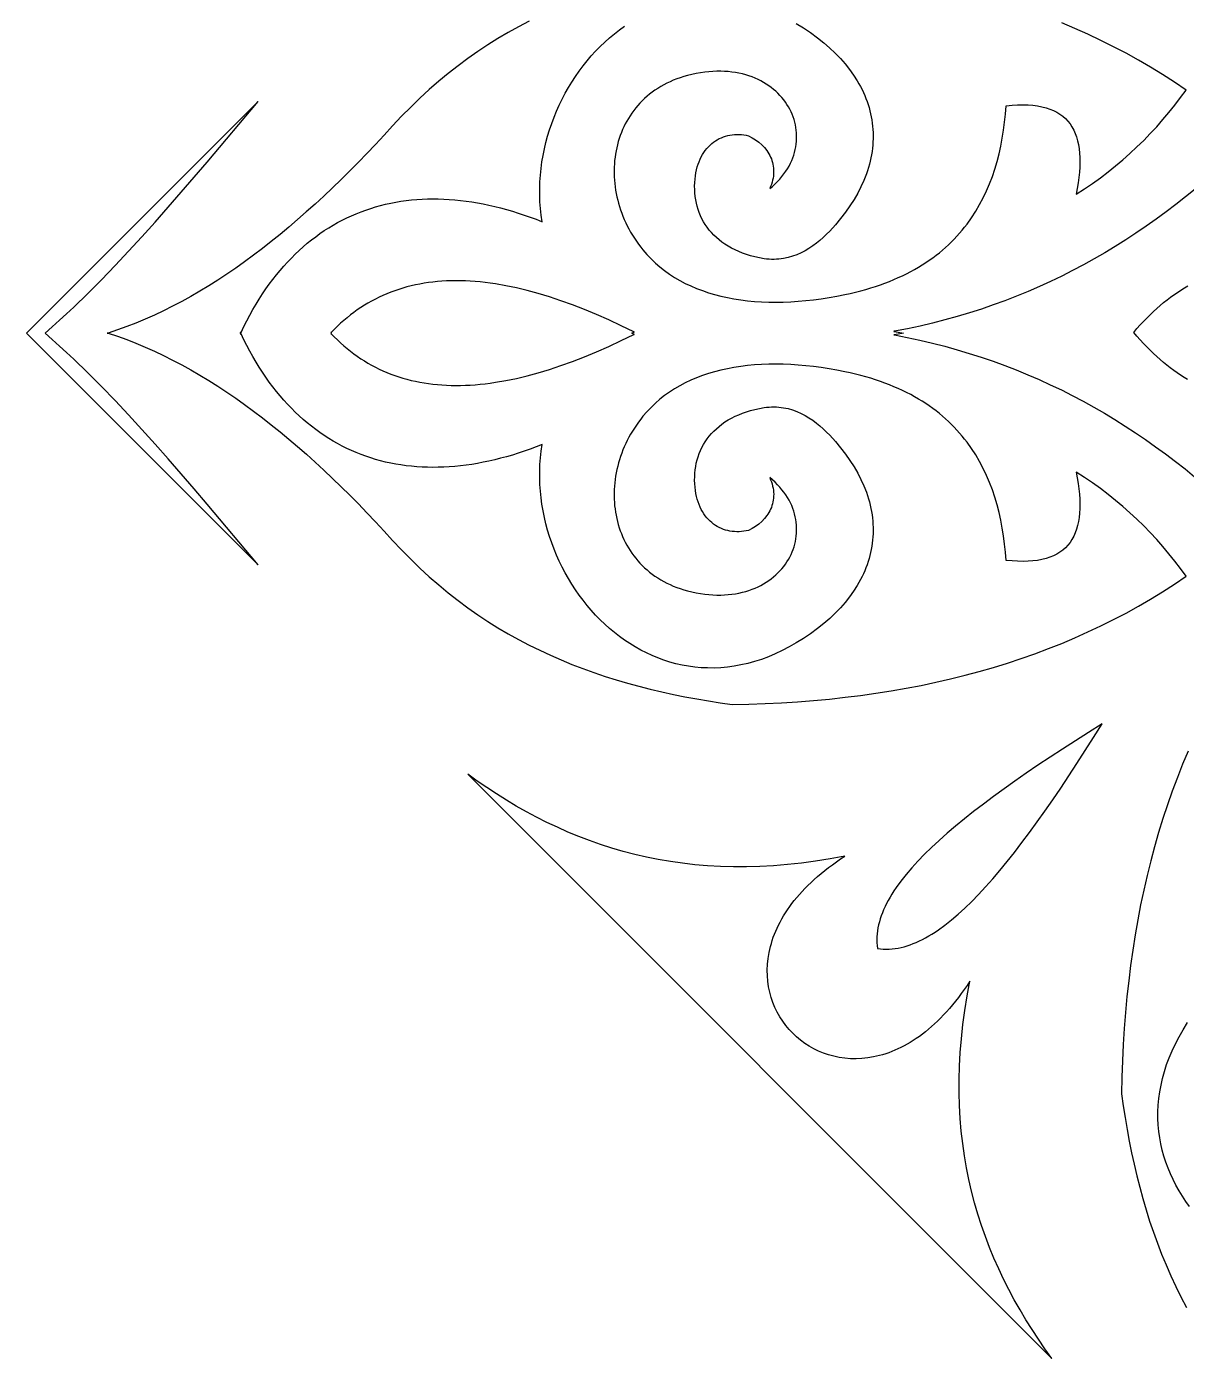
# Model space of a CAD drawing. Extents: x -375 to 375, y -1025 to 1025.
# Drawn here: x 55 to 142, y -746.9 to -647 of the extents above; entities that cross this region are included whole.
import ezdxf

# ---------------------------------------------------------------- set-up
doc = ezdxf.new("R2010")
doc.units = 0
doc.layers.add('LAYER_1', color=18, linetype='CONTINUOUS')

msp = doc.modelspace()

# ---------------------------------------------------------------- linework, layer by layer
at = {"layer": 'LAYER_1'}
for points in [[(92.697, -646.601), (91.911, -647.014), (91.133, -647.448), (90.362, -647.903), (89.6, -648.38), (88.846, -648.879), (88.101, -649.401), (87.363, -649.946), (86.635, -650.515), (85.916, -651.108), (85.206, -651.726), (84.505, -652.369), (83.813, -653.038), (83.132, -653.734), (82.46, -654.456), (81.819, -655.155), (81.177, -655.843), (80.533, -656.52), (79.888, -657.185), (79.241, -657.838), (78.593, -658.478), (77.943, -659.106), (77.292, -659.722), (76.639, -660.324), (75.984, -660.913), (75.328, -661.489), (74.67, -662.051), (74.011, -662.599), (73.349, -663.132), (72.686, -663.651), (72.021, -664.155), (71.355, -664.644), (70.686, -665.118), (70.016, -665.576), (69.343, -666.018), (68.669, -666.444), (67.993, -666.854), (67.314, -667.247), (66.634, -667.623), (65.952, -667.982), (65.268, -668.324), (64.581, -668.648), (63.893, -668.954), (63.202, -669.242), (62.51, -669.511), (61.815, -669.762), (61.117, -669.994), (61.035, -669.992), (61.055, -670.001), (61.035, -670.008), (61.117, -670.007), (61.814, -670.238), (62.509, -670.489), (63.202, -670.759), (63.893, -671.047), (64.581, -671.353), (65.267, -671.677), (65.952, -672.018), (66.634, -672.377), (67.314, -672.754), (67.992, -673.147), (68.669, -673.556), (69.343, -673.983), (70.015, -674.425), (70.686, -674.883), (71.354, -675.356), (72.021, -675.845), (72.686, -676.35), (73.349, -676.868), (74.011, -677.402), (74.67, -677.95), (75.328, -678.511), (75.985, -679.087), (76.639, -679.676), (77.292, -680.279), (77.944, -680.894), (78.593, -681.522), (79.242, -682.163), (79.888, -682.816), (80.534, -683.481), (81.177, -684.157), (81.82, -684.845), (82.461, -685.545), (83.132, -686.267), (83.814, -686.962), (84.505, -687.632), (85.206, -688.275), (85.916, -688.893), (86.636, -689.486), (87.364, -690.055), (88.101, -690.6), (88.847, -691.122), (89.601, -691.621), (90.363, -692.098), (91.133, -692.553), (91.911, -692.986), (92.697, -693.399), (93.49, -693.792), (94.29, -694.165), (95.098, -694.518), (95.912, -694.853), (96.733, -695.169), (97.561, -695.468), (98.395, -695.75), (99.235, -696.014), (100.081, -696.263), (100.932, -696.495), (101.79, -696.713), (102.652, -696.915), (103.52, -697.104), (104.393, -697.278), (105.271, -697.44), (106.153, -697.588), (107.04, -697.725), (107.93, -697.849), (109.174, -697.824), (110.406, -697.783), (111.627, -697.725), (112.838, -697.649), (114.037, -697.557), (115.225, -697.447), (116.401, -697.32), (117.566, -697.176), (118.72, -697.014), (119.863, -696.834), (120.993, -696.637), (122.113, -696.422), (123.221, -696.189), (124.317, -695.938), (125.401, -695.669), (126.474, -695.382), (127.534, -695.077), (128.583, -694.753), (129.62, -694.411), (130.645, -694.05), (131.658, -693.67), (132.659, -693.272), (133.647, -692.855), (134.624, -692.419), (135.588, -691.964), (136.539, -691.49), (137.479, -690.996), (138.406, -690.483), (139.32, -689.951), (140.222, -689.399), (141.111, -688.827), (141.987, -688.236), (141.571, -687.666), (141.143, -687.105), (140.702, -686.555), (140.247, -686.016), (139.78, -685.487), (139.3, -684.969), (138.806, -684.461), (138.299, -683.965), (137.778, -683.481), (137.243, -683.008), (136.694, -682.547), (136.131, -682.097), (135.553, -681.66), (134.961, -681.235), (134.354, -680.823), (133.732, -680.423), (133.814, -680.854), (133.883, -681.272), (133.938, -681.677), (133.979, -682.069), (134.005, -682.448), (134.016, -682.814), (134.013, -683.166), (133.994, -683.504), (133.961, -683.829), (133.911, -684.139), (133.846, -684.436), (133.765, -684.717), (133.668, -684.985), (133.555, -685.237), (133.425, -685.474), (133.279, -685.696), (133.115, -685.903), (132.934, -686.095), (132.736, -686.27), (132.52, -686.43), (132.287, -686.574), (132.035, -686.702), (131.766, -686.813), (131.478, -686.907), (131.171, -686.985), (130.845, -687.046), (130.5, -687.09), (130.136, -687.116), (129.753, -687.125), (129.35, -687.116), (128.927, -687.089), (128.484, -687.045), (128.435, -686.43), (128.371, -685.82), (128.291, -685.217), (128.195, -684.62), (128.083, -684.031), (127.952, -683.449), (127.804, -682.875), (127.637, -682.31), (127.451, -681.755), (127.244, -681.209), (127.017, -680.674), (126.769, -680.15), (126.499, -679.638), (126.206, -679.139), (125.89, -678.652), (125.551, -678.178), (125.372, -677.947), (125.187, -677.719), (124.996, -677.494), (124.798, -677.274), (124.594, -677.057), (124.384, -676.844), (124.167, -676.635), (123.943, -676.43), (123.713, -676.229), (123.475, -676.032), (123.231, -675.839), (122.98, -675.651), (122.722, -675.467), (122.457, -675.288), (122.185, -675.113), (121.905, -674.942), (121.618, -674.776), (121.324, -674.615), (121.022, -674.459), (120.712, -674.307), (120.395, -674.161), (120.07, -674.019), (119.738, -673.883), (119.397, -673.751), (119.048, -673.625), (118.692, -673.504), (118.327, -673.389), (117.954, -673.279), (117.573, -673.174), (117.183, -673.075), (116.785, -672.982), (116.379, -672.894), (115.786, -672.778), (115.197, -672.674), (114.612, -672.583), (114.032, -672.506), (113.457, -672.443), (112.887, -672.393), (112.323, -672.356), (111.766, -672.334), (111.215, -672.326), (110.671, -672.331), (110.134, -672.351), (109.605, -672.385), (109.084, -672.434), (108.572, -672.497), (108.069, -672.574), (107.575, -672.667), (107.09, -672.774), (106.616, -672.896), (106.152, -673.033), (105.699, -673.186), (105.257, -673.353), (104.826, -673.537), (104.408, -673.735), (104.001, -673.95), (103.608, -674.18), (103.228, -674.425), (102.861, -674.687), (102.508, -674.965), (102.169, -675.259), (101.845, -675.57), (101.535, -675.897), (101.242, -676.24), (101.069, -676.456), (100.904, -676.674), (100.746, -676.896), (100.595, -677.121), (100.452, -677.349), (100.315, -677.579), (100.186, -677.812), (100.063, -678.047), (99.948, -678.284), (99.84, -678.523), (99.739, -678.764), (99.646, -679.006), (99.559, -679.25), (99.48, -679.495), (99.407, -679.74), (99.342, -679.987), (99.284, -680.234), (99.233, -680.482), (99.189, -680.73), (99.153, -680.978), (99.123, -681.226), (99.101, -681.474), (99.086, -681.722), (99.077, -681.969), (99.076, -682.215), (99.082, -682.46), (99.096, -682.704), (99.116, -682.947), (99.143, -683.188), (99.178, -683.428), (99.22, -683.665), (99.268, -683.901), (99.324, -684.135), (99.387, -684.366), (99.457, -684.595), (99.535, -684.821), (99.619, -685.044), (99.71, -685.264), (99.809, -685.481), (99.915, -685.694), (100.027, -685.904), (100.147, -686.11), (100.274, -686.312), (100.408, -686.51), (100.549, -686.704), (100.697, -686.893), (100.853, -687.077), (101.015, -687.257), (101.185, -687.431), (101.361, -687.601), (101.545, -687.765), (101.736, -687.923), (101.933, -688.076), (102.138, -688.223), (102.35, -688.363), (102.569, -688.498), (102.796, -688.626), (103.029, -688.747), (103.269, -688.862), (103.517, -688.97), (103.771, -689.07), (104.033, -689.163), (104.301, -689.249), (104.577, -689.327), (104.908, -689.408), (105.235, -689.477), (105.555, -689.533), (105.871, -689.578), (106.181, -689.612), (106.485, -689.634), (106.783, -689.646), (107.075, -689.646), (107.361, -689.637), (107.642, -689.617), (107.916, -689.588), (108.183, -689.549), (108.444, -689.5), (108.699, -689.443), (108.947, -689.376), (109.188, -689.302), (109.423, -689.219), (109.65, -689.128), (109.87, -689.029), (110.083, -688.922), (110.289, -688.809), (110.488, -688.688), (110.679, -688.561), (110.862, -688.428), (111.038, -688.288), (111.205, -688.142), (111.365, -687.991), (111.517, -687.834), (111.661, -687.673), (111.796, -687.506), (111.924, -687.335), (112.042, -687.159), (112.152, -686.98), (112.254, -686.797), (112.347, -686.61), (112.43, -686.419), (112.505, -686.226), (112.571, -686.03), (112.628, -685.832), (112.675, -685.632), (112.713, -685.429), (112.741, -685.225), (112.76, -685.019), (112.769, -684.812), (112.768, -684.605), (112.758, -684.396), (112.737, -684.188), (112.706, -683.979), (112.665, -683.77), (112.614, -683.562), (112.552, -683.354), (112.479, -683.148), (112.396, -682.942), (112.302, -682.738), (112.198, -682.536), (112.082, -682.336), (111.955, -682.138), (111.817, -681.943), (111.668, -681.75), (111.507, -681.561), (111.335, -681.374), (111.151, -681.192), (110.955, -681.013), (110.748, -680.838), (110.817, -680.999), (110.877, -681.159), (110.927, -681.317), (110.968, -681.474), (111.001, -681.629), (111.024, -681.783), (111.039, -681.935), (111.046, -682.085), (111.044, -682.233), (111.034, -682.378), (111.017, -682.522), (110.992, -682.663), (110.959, -682.802), (110.919, -682.938), (110.872, -683.071), (110.817, -683.201), (110.757, -683.329), (110.689, -683.453), (110.615, -683.574), (110.535, -683.692), (110.357, -683.917), (110.157, -684.127), (109.935, -684.322), (109.694, -684.5), (109.434, -684.66), (109.158, -684.802), (108.98, -684.84), (108.802, -684.869), (108.626, -684.889), (108.45, -684.9), (108.276, -684.901), (108.103, -684.894), (107.933, -684.877), (107.765, -684.852), (107.599, -684.817), (107.436, -684.774), (107.276, -684.721), (107.12, -684.66), (106.967, -684.589), (106.818, -684.509), (106.674, -684.421), (106.534, -684.323), (106.399, -684.217), (106.269, -684.102), (106.144, -683.978), (106.025, -683.845), (105.913, -683.703), (105.806, -683.552), (105.706, -683.393), (105.613, -683.224), (105.527, -683.047), (105.448, -682.861), (105.377, -682.667), (105.314, -682.463), (105.26, -682.251), (105.213, -682.03), (105.176, -681.801), (105.148, -681.562), (105.127, -681.297), (105.117, -681.033), (105.119, -680.772), (105.133, -680.514), (105.158, -680.259), (105.195, -680.007), (105.243, -679.758), (105.304, -679.514), (105.376, -679.274), (105.46, -679.038), (105.556, -678.807), (105.663, -678.581), (105.783, -678.361), (105.914, -678.146), (106.057, -677.937), (106.212, -677.735), (106.379, -677.539), (106.558, -677.35), (106.748, -677.168), (106.951, -676.993), (107.166, -676.826), (107.393, -676.667), (107.631, -676.517), (107.882, -676.375), (108.145, -676.242), (108.42, -676.118), (108.707, -676.004), (109.006, -675.899), (109.318, -675.805), (109.641, -675.721), (109.977, -675.647), (110.325, -675.585), (110.516, -675.56), (110.705, -675.543), (110.891, -675.534), (111.075, -675.532), (111.257, -675.537), (111.436, -675.55), (111.788, -675.596), (112.13, -675.667), (112.462, -675.762), (112.785, -675.88), (113.098, -676.018), (113.401, -676.175), (113.695, -676.349), (113.978, -676.539), (114.252, -676.743), (114.516, -676.958), (114.77, -677.185), (115.014, -677.419), (115.248, -677.661), (115.673, -678.127), (116.069, -678.597), (116.434, -679.069), (116.769, -679.544), (117.075, -680.021), (117.351, -680.5), (117.597, -680.98), (117.814, -681.461), (118.001, -681.942), (118.084, -682.183), (118.159, -682.424), (118.227, -682.664), (118.287, -682.905), (118.341, -683.145), (118.386, -683.385), (118.425, -683.624), (118.456, -683.863), (118.48, -684.102), (118.497, -684.34), (118.506, -684.578), (118.509, -684.815), (118.504, -685.052), (118.491, -685.288), (118.472, -685.523), (118.445, -685.757), (118.411, -685.991), (118.37, -686.223), (118.322, -686.455), (118.266, -686.686), (118.204, -686.916), (118.134, -687.144), (118.057, -687.371), (117.972, -687.598), (117.881, -687.823), (117.783, -688.046), (117.677, -688.268), (117.565, -688.489), (117.445, -688.709), (117.318, -688.926), (117.043, -689.357), (116.74, -689.781), (116.409, -690.198), (116.049, -690.608), (115.662, -691.009), (115.247, -691.402), (114.803, -691.787), (114.332, -692.161), (113.803, -692.549), (113.274, -692.908), (112.745, -693.238), (112.218, -693.539), (111.692, -693.813), (111.168, -694.059), (110.646, -694.278), (110.127, -694.471), (109.61, -694.637), (109.095, -694.779), (108.584, -694.895), (108.077, -694.987), (107.573, -695.055), (107.073, -695.1), (106.577, -695.122), (106.087, -695.121), (105.601, -695.098), (105.12, -695.054), (104.645, -694.989), (104.175, -694.903), (103.712, -694.798), (103.255, -694.673), (102.805, -694.528), (102.361, -694.366), (101.925, -694.185), (101.497, -693.987), (101.076, -693.772), (100.663, -693.54), (100.259, -693.293), (99.864, -693.029), (99.477, -692.751), (99.1, -692.458), (98.732, -692.151), (98.375, -691.831), (98.027, -691.497), (97.69, -691.151), (97.363, -690.793), (97.048, -690.423), (96.744, -690.042), (96.452, -689.651), (96.171, -689.249), (95.903, -688.838), (95.647, -688.418), (95.404, -687.989), (95.174, -687.552), (94.958, -687.107), (94.755, -686.655), (94.566, -686.197), (94.391, -685.732), (94.231, -685.262), (94.086, -684.787), (93.956, -684.307), (93.841, -683.822), (93.742, -683.334), (93.659, -682.843), (93.592, -682.349), (93.542, -681.853), (93.508, -681.356), (93.492, -680.857), (93.493, -680.357), (93.512, -679.857), (93.549, -679.358), (93.605, -678.859), (93.679, -678.361), (93.227, -678.537), (92.778, -678.703), (92.33, -678.86), (91.885, -679.007), (91.441, -679.145), (90.999, -679.273), (90.56, -679.392), (90.123, -679.501), (89.688, -679.601), (89.255, -679.691), (88.824, -679.771), (88.396, -679.843), (87.971, -679.904), (87.548, -679.956), (87.128, -679.998), (86.71, -680.031), (86.296, -680.054), (85.884, -680.067), (85.474, -680.071), (85.068, -680.065), (84.665, -680.049), (84.265, -680.024), (83.868, -679.989), (83.474, -679.944), (83.084, -679.89), (82.697, -679.825), (82.313, -679.751), (81.933, -679.668), (81.556, -679.574), (81.183, -679.471), (80.813, -679.358), (80.448, -679.235), (80.086, -679.102), (79.727, -678.96), (79.373, -678.808), (79.023, -678.645), (78.677, -678.473), (78.334, -678.291), (77.996, -678.099), (77.663, -677.898), (77.333, -677.686), (77.008, -677.464), (76.687, -677.233), (76.371, -676.991), (76.059, -676.74), (75.752, -676.479), (75.45, -676.207), (75.152, -675.926), (74.859, -675.634), (74.571, -675.333), (74.288, -675.021), (74.01, -674.7), (73.737, -674.368), (73.469, -674.027), (73.206, -673.675), (72.949, -673.313), (72.697, -672.941), (72.45, -672.559), (72.209, -672.167), (71.973, -671.764), (71.743, -671.352), (71.518, -670.929), (71.299, -670.496), (71.086, -670.053), (71.027, -670.054), (71.04, -670.041), (71.048, -670.031), (71.06, -670.029), (71.055, -670.017), (71.061, -670.006), (71.048, -670.004), (71.045, -670), (71.048, -669.996), (71.061, -669.995), (71.055, -669.983), (71.06, -669.972), (71.048, -669.97), (71.041, -669.961), (71.028, -669.947), (71.086, -669.947), (71.299, -669.504), (71.518, -669.071), (71.743, -668.649), (71.973, -668.236), (72.209, -667.834), (72.45, -667.442), (72.697, -667.059), (72.949, -666.688), (73.206, -666.326), (73.469, -665.974), (73.737, -665.632), (74.01, -665.301), (74.288, -664.979), (74.571, -664.668), (74.859, -664.366), (75.152, -664.075), (75.45, -663.793), (75.752, -663.522), (76.059, -663.26), (76.371, -663.009), (76.687, -662.767), (77.008, -662.536), (77.333, -662.314), (77.663, -662.103), (77.996, -661.901), (78.334, -661.709), (78.677, -661.527), (79.023, -661.355), (79.373, -661.193), (79.728, -661.041), (80.086, -660.898), (80.448, -660.765), (80.814, -660.642), (81.183, -660.529), (81.556, -660.426), (81.933, -660.333), (82.313, -660.249), (82.697, -660.175), (83.084, -660.111), (83.475, -660.057), (83.868, -660.012), (84.265, -659.977), (84.665, -659.952), (85.069, -659.936), (85.475, -659.93), (85.884, -659.934), (86.296, -659.947), (86.711, -659.97), (87.128, -660.003), (87.549, -660.045), (87.972, -660.097), (88.397, -660.158), (88.825, -660.229), (89.255, -660.31), (89.688, -660.4), (90.123, -660.5), (90.561, -660.609), (91, -660.728), (91.442, -660.856), (91.885, -660.994), (92.331, -661.141), (92.779, -661.298), (93.228, -661.464), (93.679, -661.64), (93.605, -661.142), (93.55, -660.644), (93.513, -660.144), (93.494, -659.644), (93.493, -659.144), (93.509, -658.646), (93.542, -658.148), (93.592, -657.652), (93.659, -657.158), (93.742, -656.667), (93.841, -656.179), (93.956, -655.695), (94.086, -655.215), (94.232, -654.739), (94.392, -654.269), (94.566, -653.804), (94.755, -653.346), (94.958, -652.894), (95.175, -652.449), (95.405, -652.012), (95.648, -651.583), (95.903, -651.163), (96.172, -650.752), (96.452, -650.35), (96.745, -649.959), (97.049, -649.578), (97.364, -649.208), (97.69, -648.85), (98.027, -648.504), (98.375, -648.171), (98.733, -647.85), (99.1, -647.543), (99.477, -647.25), (99.864, -646.972)], [(112.745, -646.763), (113.274, -647.093), (113.803, -647.451), (114.332, -647.839), (114.803, -648.214), (115.246, -648.598), (115.662, -648.992), (116.049, -649.393), (116.409, -649.803), (116.74, -650.22), (117.043, -650.644), (117.318, -651.075), (117.445, -651.293), (117.564, -651.512), (117.677, -651.733), (117.783, -651.955), (117.881, -652.179), (117.972, -652.404), (118.056, -652.63), (118.133, -652.857), (118.203, -653.086), (118.266, -653.315), (118.321, -653.546), (118.37, -653.778), (118.411, -654.01), (118.445, -654.244), (118.472, -654.478), (118.491, -654.713), (118.503, -654.949), (118.508, -655.186), (118.506, -655.423), (118.497, -655.661), (118.48, -655.899), (118.456, -656.138), (118.425, -656.377), (118.386, -656.617), (118.34, -656.857), (118.287, -657.097), (118.226, -657.337), (118.159, -657.578), (118.083, -657.818), (118.001, -658.059), (117.814, -658.54), (117.597, -659.021), (117.351, -659.501), (117.075, -659.98), (116.769, -660.457), (116.433, -660.932), (116.068, -661.404), (115.673, -661.874), (115.247, -662.34), (115.013, -662.582), (114.77, -662.817), (114.516, -663.043), (114.252, -663.259), (113.978, -663.462), (113.694, -663.652), (113.401, -663.826), (113.097, -663.984), (112.784, -664.122), (112.462, -664.239), (112.129, -664.335), (111.787, -664.406), (111.436, -664.451), (111.257, -664.464), (111.075, -664.469), (110.891, -664.468), (110.705, -664.458), (110.516, -664.441), (110.325, -664.416), (109.977, -664.354), (109.641, -664.28), (109.318, -664.196), (109.007, -664.102), (108.708, -663.997), (108.421, -663.883), (108.146, -663.759), (107.883, -663.626), (107.632, -663.485), (107.393, -663.334), (107.167, -663.175), (106.952, -663.008), (106.749, -662.834), (106.558, -662.652), (106.379, -662.463), (106.213, -662.267), (106.058, -662.064), (105.914, -661.855), (105.783, -661.64), (105.664, -661.42), (105.556, -661.194), (105.46, -660.963), (105.377, -660.727), (105.304, -660.487), (105.244, -660.243), (105.195, -659.994), (105.158, -659.742), (105.133, -659.487), (105.119, -659.229), (105.117, -658.968), (105.127, -658.704), (105.148, -658.439), (105.177, -658.2), (105.214, -657.971), (105.26, -657.75), (105.314, -657.538), (105.377, -657.334), (105.448, -657.14), (105.527, -656.954), (105.613, -656.777), (105.706, -656.608), (105.806, -656.449), (105.912, -656.298), (106.025, -656.156), (106.144, -656.023), (106.269, -655.899), (106.399, -655.784), (106.534, -655.677), (106.674, -655.58), (106.818, -655.491), (106.967, -655.412), (107.119, -655.341), (107.276, -655.279), (107.436, -655.227), (107.598, -655.183), (107.764, -655.149), (107.932, -655.123), (108.103, -655.107), (108.275, -655.099), (108.45, -655.101), (108.625, -655.112), (108.802, -655.132), (108.979, -655.161), (109.157, -655.199), (109.433, -655.341), (109.693, -655.501), (109.934, -655.679), (110.156, -655.874), (110.357, -656.084), (110.535, -656.309), (110.615, -656.427), (110.689, -656.548), (110.756, -656.672), (110.817, -656.8), (110.871, -656.93), (110.918, -657.063), (110.958, -657.199), (110.991, -657.338), (111.016, -657.479), (111.034, -657.623), (111.044, -657.769), (111.045, -657.917), (111.039, -658.067), (111.024, -658.218), (111, -658.372), (110.968, -658.528), (110.927, -658.684), (110.876, -658.843), (110.816, -659.002), (110.747, -659.163), (110.954, -658.989), (111.15, -658.81), (111.334, -658.627), (111.506, -658.441), (111.667, -658.251), (111.816, -658.059), (111.954, -657.863), (112.081, -657.665), (112.197, -657.465), (112.302, -657.263), (112.396, -657.059), (112.479, -656.853), (112.551, -656.647), (112.613, -656.439), (112.665, -656.231), (112.706, -656.022), (112.737, -655.814), (112.758, -655.605), (112.768, -655.397), (112.769, -655.189), (112.76, -654.982), (112.741, -654.776), (112.713, -654.572), (112.675, -654.37), (112.628, -654.169), (112.571, -653.971), (112.505, -653.775), (112.43, -653.582), (112.347, -653.392), (112.254, -653.205), (112.152, -653.021), (112.042, -652.842), (111.924, -652.666), (111.796, -652.495), (111.661, -652.329), (111.517, -652.167), (111.365, -652.01), (111.205, -651.859), (111.038, -651.713), (110.862, -651.574), (110.679, -651.44), (110.488, -651.313), (110.289, -651.192), (110.083, -651.079), (109.87, -650.973), (109.65, -650.874), (109.422, -650.783), (109.188, -650.7), (108.947, -650.625), (108.699, -650.559), (108.444, -650.501), (108.183, -650.453), (107.915, -650.414), (107.641, -650.384), (107.361, -650.365), (107.075, -650.355), (106.782, -650.356), (106.484, -650.367), (106.18, -650.39), (105.87, -650.423), (105.555, -650.468), (105.234, -650.525), (104.908, -650.593), (104.576, -650.674), (104.3, -650.752), (104.032, -650.838), (103.77, -650.931), (103.516, -651.031), (103.269, -651.139), (103.028, -651.254), (102.795, -651.375), (102.569, -651.503), (102.35, -651.638), (102.138, -651.778), (101.933, -651.925), (101.735, -652.078), (101.544, -652.236), (101.361, -652.4), (101.184, -652.57), (101.015, -652.744), (100.852, -652.924), (100.697, -653.108), (100.549, -653.297), (100.408, -653.491), (100.274, -653.689), (100.147, -653.891), (100.027, -654.097), (99.914, -654.307), (99.809, -654.52), (99.71, -654.737), (99.619, -654.957), (99.535, -655.18), (99.457, -655.406), (99.387, -655.635), (99.324, -655.866), (99.268, -656.1), (99.22, -656.335), (99.178, -656.573), (99.143, -656.813), (99.116, -657.054), (99.096, -657.297), (99.083, -657.541), (99.076, -657.786), (99.077, -658.032), (99.086, -658.279), (99.101, -658.527), (99.123, -658.775), (99.153, -659.023), (99.189, -659.271), (99.233, -659.519), (99.284, -659.767), (99.342, -660.014), (99.407, -660.261), (99.48, -660.506), (99.559, -660.751), (99.646, -660.995), (99.739, -661.237), (99.84, -661.478), (99.948, -661.717), (100.063, -661.954), (100.186, -662.189), (100.315, -662.421), (100.452, -662.652), (100.595, -662.879), (100.746, -663.104), (100.904, -663.326), (101.069, -663.545), (101.242, -663.761), (101.535, -664.104), (101.845, -664.431), (102.169, -664.741), (102.508, -665.036), (102.861, -665.313), (103.227, -665.575), (103.608, -665.821), (104.001, -666.051), (104.407, -666.266), (104.826, -666.464), (105.256, -666.647), (105.698, -666.815), (106.152, -666.968), (106.616, -667.105), (107.09, -667.227), (107.574, -667.334), (108.069, -667.427), (108.572, -667.504), (109.084, -667.568), (109.605, -667.616), (110.134, -667.65), (110.671, -667.67), (111.215, -667.676), (111.766, -667.667), (112.323, -667.645), (112.887, -667.609), (113.457, -667.559), (114.032, -667.495), (114.612, -667.418), (115.197, -667.328), (115.786, -667.224), (116.379, -667.107), (116.786, -667.019), (117.184, -666.926), (117.573, -666.827), (117.955, -666.722), (118.327, -666.612), (118.692, -666.497), (119.049, -666.376), (119.397, -666.25), (119.738, -666.118), (120.07, -665.982), (120.395, -665.84), (120.712, -665.694), (121.022, -665.542), (121.324, -665.386), (121.618, -665.225), (121.905, -665.059), (122.185, -664.889), (122.457, -664.713), (122.722, -664.534), (122.98, -664.35), (123.231, -664.162), (123.475, -663.969), (123.713, -663.772), (123.943, -663.571), (124.167, -663.366), (124.384, -663.157), (124.594, -662.944), (124.798, -662.727), (124.996, -662.507), (125.187, -662.282), (125.372, -662.054), (125.551, -661.823), (125.89, -661.349), (126.206, -660.862), (126.499, -660.363), (126.769, -659.85), (127.017, -659.327), (127.244, -658.792), (127.451, -658.246), (127.637, -657.691), (127.804, -657.126), (127.953, -656.552), (128.083, -655.97), (128.196, -655.381), (128.291, -654.784), (128.371, -654.181), (128.435, -653.571), (128.484, -652.956), (128.927, -652.912), (129.35, -652.885), (129.753, -652.876), (130.137, -652.885), (130.501, -652.912), (130.845, -652.955), (131.171, -653.016), (131.478, -653.094), (131.766, -653.188), (132.035, -653.299), (132.287, -653.427), (132.52, -653.571), (132.736, -653.731), (132.934, -653.906), (133.115, -654.098), (133.279, -654.305), (133.425, -654.527), (133.555, -654.764), (133.668, -655.017), (133.765, -655.284), (133.846, -655.566), (133.911, -655.862), (133.961, -656.172), (133.994, -656.497), (134.013, -656.835), (134.016, -657.187), (134.005, -657.553), (133.979, -657.932), (133.938, -658.324), (133.884, -658.73), (133.815, -659.148), (133.732, -659.578), (134.354, -659.179), (134.961, -658.766), (135.553, -658.341), (136.131, -657.904), (136.694, -657.455), (137.243, -656.993), (137.778, -656.52), (138.299, -656.036), (138.806, -655.54), (139.3, -655.033), (139.78, -654.515), (140.247, -653.986), (140.701, -653.446), (141.143, -652.896), (141.572, -652.336), (141.988, -651.766), (141.111, -651.174), (140.222, -650.603), (139.32, -650.051), (138.406, -649.518), (137.479, -649.005), (136.54, -648.512), (135.588, -648.038), (134.624, -647.582), (133.647, -647.146), (132.659, -646.729)], [(142.668, -659.19), (141.948, -659.777), (141.22, -660.351), (140.484, -660.911), (139.74, -661.457), (138.987, -661.989), (138.226, -662.507), (137.457, -663.011), (136.678, -663.5), (135.891, -663.974), (135.095, -664.434), (134.29, -664.879), (133.476, -665.309), (132.653, -665.724), (131.821, -666.123), (130.979, -666.507), (130.128, -666.876), (129.267, -667.229), (128.397, -667.566), (127.517, -667.887), (126.627, -668.192), (125.727, -668.481), (124.817, -668.753), (123.897, -669.009), (122.966, -669.248), (122.025, -669.47), (121.074, -669.676), (120.112, -669.864), (120.051, -669.864), (120.083, -669.869), (120.051, -669.874), (120.112, -669.875), (120.779, -670), (120.112, -670.125), (120.051, -670.126), (120.083, -670.132), (120.052, -670.139), (120.113, -670.138), (121.072, -670.326), (122.022, -670.531), (122.96, -670.752), (123.889, -670.991), (124.807, -671.246), (125.715, -671.517), (126.613, -671.805), (127.501, -672.109), (128.38, -672.429), (129.248, -672.765), (130.108, -673.117), (130.957, -673.484), (131.797, -673.867), (132.628, -674.265), (133.45, -674.679), (134.262, -675.107), (135.066, -675.551), (135.861, -676.009), (136.646, -676.482), (137.423, -676.969), (138.192, -677.471), (138.952, -677.987), (139.703, -678.518), (140.446, -679.062), (141.181, -679.62), (141.908, -680.192), (142.626, -680.777)], [(142.1, -673.48), (141.838, -673.321), (141.577, -673.154), (141.317, -672.979), (141.058, -672.797), (140.8, -672.606), (140.543, -672.407), (140.288, -672.2), (140.034, -671.985), (139.781, -671.761), (139.53, -671.528), (139.28, -671.287), (139.032, -671.038), (138.786, -670.779), (138.541, -670.511), (138.298, -670.234), (138.057, -669.948), (138.3, -669.664), (138.544, -669.39), (138.79, -669.124), (139.038, -668.868), (139.287, -668.62), (139.538, -668.381), (139.791, -668.15), (140.045, -667.929), (140.3, -667.715), (140.556, -667.51), (140.814, -667.313), (141.073, -667.124), (141.333, -666.944), (141.594, -666.771), (141.856, -666.606), (142.119, -666.448)], [(142.145, -701.353), (141.728, -702.341), (141.33, -703.342), (140.95, -704.355), (140.589, -705.38), (140.247, -706.417), (139.923, -707.466), (139.618, -708.526), (139.331, -709.599), (139.062, -710.683), (138.811, -711.779), (138.578, -712.887), (138.363, -714.007), (138.166, -715.137), (137.986, -716.28), (137.824, -717.434), (137.68, -718.599), (137.553, -719.775), (137.443, -720.963), (137.351, -722.162), (137.275, -723.373), (137.217, -724.594), (137.176, -725.826), (137.151, -727.07), (137.275, -727.96), (137.412, -728.847), (137.56, -729.729), (137.722, -730.607), (137.896, -731.48), (138.085, -732.348), (138.287, -733.21), (138.505, -734.068), (138.737, -734.919), (138.986, -735.765), (139.25, -736.605), (139.532, -737.439), (139.831, -738.267), (140.147, -739.088), (140.482, -739.902), (140.835, -740.71), (141.208, -741.51), (141.601, -742.303), (142.014, -743.089)], [(142.249, -735.523), (141.971, -735.136), (141.707, -734.741), (141.46, -734.337), (141.228, -733.924), (141.013, -733.503), (140.815, -733.075), (140.634, -732.639), (140.472, -732.195), (140.327, -731.745), (140.202, -731.288), (140.097, -730.825), (140.011, -730.355), (139.946, -729.88), (139.902, -729.399), (139.879, -728.913), (139.878, -728.423), (139.9, -727.927), (139.945, -727.427), (140.013, -726.923), (140.105, -726.416), (140.221, -725.905), (140.363, -725.39), (140.529, -724.873), (140.722, -724.354), (140.941, -723.832), (141.187, -723.308), (141.461, -722.782), (141.762, -722.255), (142.092, -721.726)]]:
    msp.add_lwpolyline(points, dxfattribs=at)
for points in [[(68.54, -682.826), (67.575, -681.692), (66.605, -680.562), (65.629, -679.44), (64.646, -678.328), (63.654, -677.226), (62.653, -676.138), (61.641, -675.065), (60.618, -674.009), (59.581, -672.973), (58.53, -671.958), (57.999, -671.459), (57.463, -670.967), (56.924, -670.48), (56.38, -670.001), (56.924, -669.521), (57.464, -669.034), (57.999, -668.542), (58.53, -668.043), (59.581, -667.028), (60.618, -665.991), (61.642, -664.935), (62.654, -663.862), (63.655, -662.774), (64.646, -661.672), (65.63, -660.559), (66.605, -659.437), (67.575, -658.308), (68.541, -657.173), (72.376, -652.624), (55, -670), (72.375, -687.375)], [(77.848, -670.043), (78.08, -670.282), (78.315, -670.513), (78.554, -670.736), (78.797, -670.952), (79.045, -671.16), (79.296, -671.36), (79.551, -671.553), (79.81, -671.739), (80.072, -671.917), (80.339, -672.087), (80.61, -672.25), (80.885, -672.405), (81.163, -672.553), (81.446, -672.693), (81.732, -672.826), (82.023, -672.951), (82.317, -673.069), (82.615, -673.179), (82.917, -673.281), (83.223, -673.376), (83.533, -673.463), (83.847, -673.543), (84.165, -673.616), (84.487, -673.68), (84.813, -673.738), (85.142, -673.787), (85.476, -673.829), (85.813, -673.864), (86.154, -673.891), (86.5, -673.911), (86.849, -673.923), (87.202, -673.927), (87.559, -673.924), (87.92, -673.913), (88.285, -673.895), (88.653, -673.869), (89.026, -673.836), (89.402, -673.795), (89.783, -673.747), (90.167, -673.691), (90.947, -673.557), (91.743, -673.393), (92.555, -673.198), (93.382, -672.974), (94.224, -672.719), (95.083, -672.434), (95.956, -672.119), (96.846, -671.774), (97.75, -671.399), (98.671, -670.994), (99.606, -670.559), (100.558, -670.094), (100.584, -670.095), (100.588, -670.092), (100.575, -670.087), (100.588, -670.081), (100.584, -670.078), (100.557, -670.078), (100.403, -670.001), (100.557, -669.923), (100.584, -669.923), (100.588, -669.919), (100.575, -669.914), (100.587, -669.91), (100.584, -669.906), (100.557, -669.908), (99.605, -669.442), (98.67, -669.007), (97.75, -668.602), (96.845, -668.227), (95.956, -667.882), (95.082, -667.567), (94.224, -667.282), (93.381, -667.027), (92.554, -666.803), (91.743, -666.608), (90.947, -666.444), (90.167, -666.31), (89.783, -666.254), (89.402, -666.205), (89.026, -666.165), (88.653, -666.131), (88.284, -666.106), (87.92, -666.088), (87.559, -666.077), (87.202, -666.074), (86.849, -666.078), (86.5, -666.09), (86.154, -666.11), (85.813, -666.137), (85.476, -666.171), (85.142, -666.213), (84.812, -666.263), (84.487, -666.32), (84.165, -666.385), (83.847, -666.457), (83.533, -666.537), (83.223, -666.625), (82.917, -666.719), (82.615, -666.822), (82.317, -666.932), (82.022, -667.05), (81.732, -667.175), (81.446, -667.307), (81.163, -667.447), (80.884, -667.595), (80.61, -667.75), (80.339, -667.913), (80.072, -668.084), (79.809, -668.262), (79.55, -668.447), (79.295, -668.64), (79.044, -668.841), (78.797, -669.049), (78.554, -669.265), (78.315, -669.488), (78.079, -669.719), (77.848, -669.957), (77.827, -669.956), (77.838, -669.968), (77.826, -669.98), (77.848, -669.978), (77.871, -670), (77.848, -670.023), (77.827, -670.021), (77.838, -670.033), (77.827, -670.045)], [(119.053, -716.19), (119.27, -716.206), (119.489, -716.211), (119.709, -716.206), (119.93, -716.191), (120.152, -716.165), (120.376, -716.129), (120.601, -716.083), (120.827, -716.027), (121.054, -715.961), (121.283, -715.885), (121.513, -715.799), (121.745, -715.704), (121.978, -715.599), (122.212, -715.483), (122.448, -715.359), (122.685, -715.225), (122.923, -715.081), (123.163, -714.928), (123.405, -714.765), (123.892, -714.412), (124.385, -714.023), (124.885, -713.597), (125.39, -713.136), (125.902, -712.64), (126.42, -712.108), (126.945, -711.543), (127.477, -710.944), (128.015, -710.312), (128.561, -709.648), (129.113, -708.951), (129.673, -708.223), (130.239, -707.463), (130.814, -706.673), (131.395, -705.853), (131.984, -705.004), (132.581, -704.125), (133.186, -703.218), (133.799, -702.283), (134.42, -701.32), (135.049, -700.33), (135.686, -699.314), (134.67, -699.951), (133.68, -700.58), (132.717, -701.201), (131.782, -701.814), (130.875, -702.419), (129.996, -703.016), (129.147, -703.605), (128.327, -704.186), (127.537, -704.761), (126.777, -705.327), (126.049, -705.887), (125.352, -706.439), (124.688, -706.985), (124.056, -707.523), (123.457, -708.055), (122.892, -708.58), (122.36, -709.098), (121.864, -709.61), (121.403, -710.115), (120.977, -710.615), (120.588, -711.108), (120.235, -711.595), (120.072, -711.837), (119.919, -712.077), (119.775, -712.315), (119.641, -712.552), (119.517, -712.788), (119.401, -713.022), (119.296, -713.255), (119.201, -713.487), (119.115, -713.717), (119.039, -713.946), (118.973, -714.173), (118.917, -714.399), (118.871, -714.624), (118.835, -714.848), (118.809, -715.07), (118.794, -715.291), (118.789, -715.511), (118.794, -715.73), (118.81, -715.947), (118.836, -716.164)], [(131.401, -746.197), (130.908, -745.477), (130.431, -744.748), (129.97, -744.011), (129.526, -743.264), (129.099, -742.509), (128.69, -741.744), (128.299, -740.969), (127.927, -740.183), (127.574, -739.388), (127.241, -738.581), (126.929, -737.764), (126.637, -736.935), (126.367, -736.094), (126.119, -735.241), (125.894, -734.376), (125.691, -733.499), (125.512, -732.608), (125.357, -731.705), (125.226, -730.788), (125.12, -729.857), (125.041, -728.911), (124.987, -727.952), (124.959, -726.978), (124.959, -725.988), (124.987, -724.984), (125.043, -723.964), (125.127, -722.927), (125.241, -721.875), (125.384, -720.806), (125.558, -719.72), (125.762, -718.617), (125.551, -718.939), (125.337, -719.25), (125.122, -719.551), (124.905, -719.842), (124.686, -720.123), (124.467, -720.395), (124.245, -720.656), (124.023, -720.908), (123.799, -721.15), (123.574, -721.383), (123.348, -721.606), (123.121, -721.82), (122.893, -722.025), (122.665, -722.22), (122.436, -722.407), (122.207, -722.585), (121.977, -722.754), (121.747, -722.914), (121.516, -723.066), (121.286, -723.209), (121.055, -723.344), (120.825, -723.47), (120.595, -723.588), (120.365, -723.698), (120.135, -723.8), (119.906, -723.894), (119.677, -723.98), (119.449, -724.058), (119.221, -724.129), (118.995, -724.192), (118.769, -724.248), (118.545, -724.296), (118.099, -724.371), (117.659, -724.418), (117.224, -724.437), (116.797, -724.429), (116.377, -724.395), (115.965, -724.336), (115.563, -724.252), (115.17, -724.145), (114.788, -724.015), (114.417, -723.862), (114.058, -723.688), (113.713, -723.494), (113.381, -723.279), (113.064, -723.046), (112.761, -722.794), (112.475, -722.525), (112.206, -722.239), (111.954, -721.936), (111.721, -721.619), (111.506, -721.287), (111.312, -720.942), (111.138, -720.583), (110.985, -720.212), (110.855, -719.83), (110.748, -719.437), (110.664, -719.035), (110.605, -718.623), (110.571, -718.203), (110.563, -717.776), (110.582, -717.341), (110.629, -716.901), (110.704, -716.455), (110.752, -716.231), (110.808, -716.005), (110.871, -715.779), (110.942, -715.551), (111.02, -715.323), (111.106, -715.094), (111.2, -714.865), (111.302, -714.635), (111.412, -714.405), (111.53, -714.175), (111.656, -713.945), (111.791, -713.714), (111.934, -713.484), (112.086, -713.253), (112.246, -713.023), (112.415, -712.793), (112.593, -712.564), (112.78, -712.335), (112.975, -712.107), (113.18, -711.879), (113.394, -711.652), (113.617, -711.426), (113.85, -711.201), (114.092, -710.977), (114.344, -710.755), (114.605, -710.533), (114.877, -710.314), (115.158, -710.095), (115.449, -709.878), (115.75, -709.663), (116.061, -709.449), (116.383, -709.238), (115.28, -709.442), (114.194, -709.616), (113.125, -709.759), (112.073, -709.873), (111.036, -709.957), (110.016, -710.013), (109.012, -710.041), (108.022, -710.041), (107.048, -710.013), (106.089, -709.959), (105.143, -709.88), (104.212, -709.774), (103.295, -709.643), (102.392, -709.488), (101.501, -709.309), (100.624, -709.106), (99.759, -708.881), (98.906, -708.633), (98.065, -708.363), (97.236, -708.071), (96.419, -707.759), (95.612, -707.426), (94.817, -707.073), (94.031, -706.701), (93.256, -706.31), (92.491, -705.901), (91.736, -705.474), (90.989, -705.03), (90.252, -704.569), (89.523, -704.092), (88.803, -703.599), (88.091, -703.091), (131.909, -746.909)]]:
    msp.add_lwpolyline(points, close=True, dxfattribs=at)

doc.saveas('drawing.dxf')
